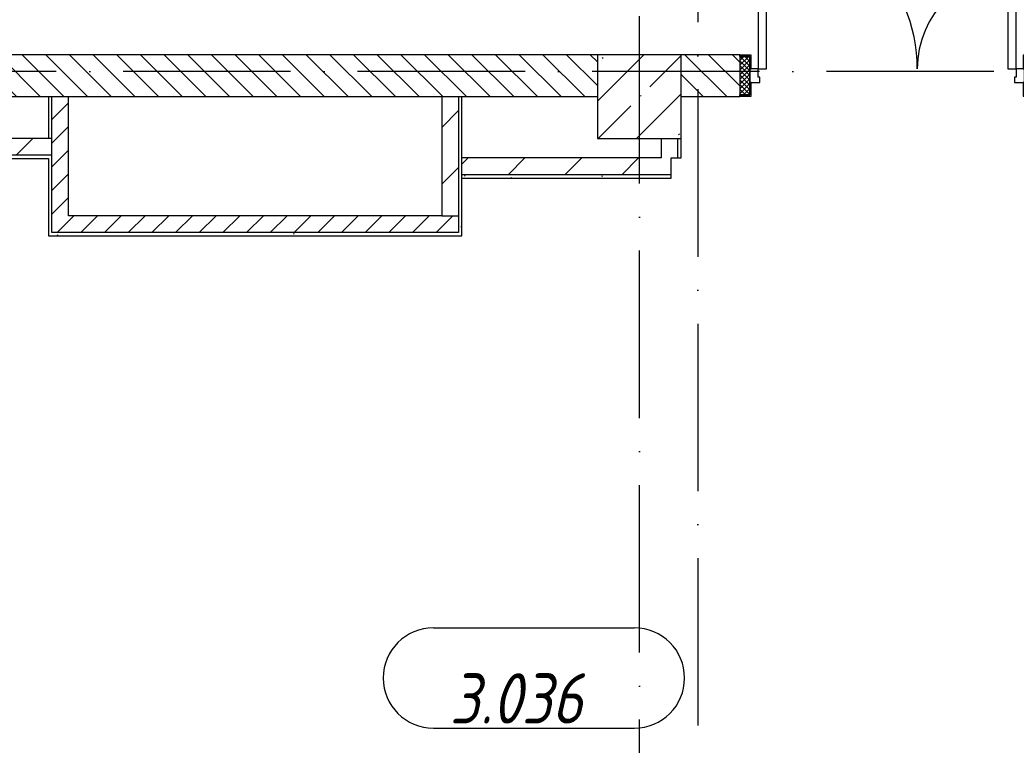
# Model space of a CAD drawing. Header units: millimetres. Extents: x -6467 to 106027, y -7090 to 195095.
# Drawn here: x 65009 to 70959, y 104572 to 108903 of the extents above; entities that cross this region are included whole.
import ezdxf

# ---------------------------------------------------------------- set-up
doc = ezdxf.new("R2010")
doc.units = ezdxf.units.MM
doc.linetypes.add('50_200_ШТРИХ_1Т_ш5_п1_п1_', pattern=[1400, 1000, -200, 0, -200])
for name, color, linetype, lineweight, true_color in [('A-AREA-IDEN-1', 7, 'Continuous', 9, 0xaaaaaa), ('A-GENM-1', 7, 'Continuous', 9, 0xaaaaaa), ('I-WALL-1', 7, 'Continuous', 5, 0x787878), ('Оси-3', 7, '50_200_ШТРИХ_1Т_ш5_п1_п1_', 9, 0xaaaaaa)]:
    doc.layers.add(name, color=color, linetype=linetype, lineweight=lineweight, true_color=true_color)
for name, color, linetype, lineweight in [('A-DOOR', 7, 'Continuous', 9), ('A-DOOR-2', 7, 'Continuous', 5), ('A-DOOR-FRAM', 7, 'Continuous', 9), ('A-DOOR-FRAM-2', 7, 'Continuous', 5), ('A-WALL', 7, 'Continuous', 5), ('A-WALL-FNSH-1', 7, 'Continuous', 5), ('I-WALL', 7, 'Continuous', 5), ('S-COLS', 7, 'Continuous', 9), ('S-COLS-1', 7, 'Continuous', 5)]:
    doc.layers.add(name, color=color, linetype=linetype, lineweight=lineweight)
doc.styles.add('ISOCPEUR_I_1', font='isocpeui.ttf', dxfattribs={"width": 0.85, "height": 2.5})
pattern_1 = [(0, (109.45, 102614.03), (406.4, 101.6), [6.706, -298.094, 6.706, -298.094, -1625.6]), (0, (109.45, 102614.03), (406.4, 101.6), [-609.6, 6.706, -602.894, 6.706, -298.094, -711.2]), (0, (109.45, 102614.03), (406.4, 101.6), [-1524, 6.706, -196.494, 6.706, -501.294]), (120, (261.85, 102664.83), (-291.18818, 301.15272), [6.706, -298.094, 6.706, -298.094, -1625.6]), (120, (261.85, 102664.83), (-291.18818, 301.15272), [-609.6, 6.706, -602.894, 6.706, -298.094, -711.2]), (120, (261.85, 102664.83), (-291.18818, 301.15272), [-1524, 6.706, -196.494, 6.706, -501.294]), (240, (312.65, 102868.03), (-115.21182, -402.75272), [6.706, -298.094, 6.706, -298.094, -1625.6]), (240, (312.65, 102868.03), (-115.21182, -402.75272), [-609.6, 6.706, -602.894, 6.706, -298.094, -711.2]), (240, (312.65, 102868.03), (-115.21182, -402.75272), [-1524, 6.706, -196.494, 6.706, -501.294])]
pattern_2 = [(45, (109.45, 102614.03), (-169.7056, 169.7056), [])]
pattern_3 = [(45, (109.45, 102614.03), (-70.71068, 70.71068), [])]

# ---------------------------------------------------------------- blocks, each defined once
blk = doc.blocks.new('BSC_Колонна _Прямоугольная - 500х500-V65-АИ_План этажа Радиаторы_3')
at = {"layer": 'S-COLS-1'}
h = blk.add_hatch(dxfattribs=at)
h.set_pattern_fill('FP_93', color=256, style=0, pattern_type=2)
h.set_pattern_definition([(45, (-68600, -5831.04), (-228.0985, 228.0985), []), (45, (-68371.9, -5831.04), (-228.0985, 228.0985), [403.225, -80.645, 6.706, -73.939])])
h.paths.add_polyline_path([(-250, -250), (250, -250), (250, 250), (-250, 250)])
for p, q in [((250, 250), (-250, 250)), ((-250, 250), (-250, -250)), ((250, -250), (250, 250)), ((-250, -250), (250, -250))]:
    blk.add_line(p, q, dxfattribs=at)
blk = doc.blocks.new('110_Дверь_СКБ_2Ст_Наружная1 - СОШ_Д-07_1760_1440_х2400мм_Все учебные помещения_ читальные залы-25567571-АИ_План этажа Радиаторы_3')
at = {"layer": 'A-DOOR-2'}
h = blk.add_hatch(dxfattribs=at)
h.set_pattern_fill('FP_117', color=256, style=0, pattern_type=2)
h.set_pattern_definition([(135, (1456.41, 189.685), (-14.14214, -14.14214), []), (225, (1456.41, 189.685), (14.14214, -14.14214), [])])
h.paths.add_polyline_path([(899.5, -115), (899.5, 115), (839.5, 115), (839.5, -115)])
at = {"layer": 'A-DOOR-FRAM-2'}
h = blk.add_hatch(dxfattribs=at)
h.set_pattern_fill('FP_118', color=256, style=0, pattern_type=2)
h.set_pattern_definition([(45, (-666.384, 189.685), (-14.1421, 14.1421), []), (135, (-666.384, 189.685), (-14.1421, -14.1421), [])])
h.paths.add_polyline_path([(-800.5, -115), (-800.5, 115), (-860.5, 115), (-860.5, -115)])
at = {"layer": 'A-DOOR'}
for p, q in [((-750.5, 990), (-750.5, 40)), ((-700.5, 990), (-750.5, 990)), ((-700.5, 40), (-700.5, 990)), ((789.5, 630), (739.5, 630)), ((739.5, 630), (739.5, 40)), ((789.5, 40), (789.5, 630)), ((-750.5, 40), (-700.5, 40)), ((739.5, 40), (789.5, 40))]:
    blk.add_line(p, q, dxfattribs=at)
at = {"layer": 'A-DOOR-2'}
for p, q in [((-792.5, 123), (-862.5, 123)), ((-862.5, 123), (-862.5, 115)), ((-792.5, 40), (-792.5, 123)), ((901.5, 123), (831.5, 123)), ((831.5, 123), (831.5, 40)), ((901.5, 115), (901.5, 123)), ((-862.5, 115), (-800.5, 115)), ((-800.5, 115), (-800.5, 40)), ((839.5, 40), (839.5, 115)), ((839.5, 115), (901.5, 115)), ((-800.5, 40), (-792.5, 40)), ((831.5, 40), (839.5, 40)), ((-792.5, -40), (-800.5, -40)), ((-800.5, -40), (-800.5, -115)), ((-792.5, -123), (-792.5, -40)), ((839.5, -40), (831.5, -40)), ((831.5, -40), (831.5, -123)), ((839.5, -115), (839.5, -40)), ((-862.5, -115), (-862.5, -123)), ((-800.5, -115), (-862.5, -115)), ((901.5, -115), (839.5, -115)), ((901.5, -123), (901.5, -115)), ((-862.5, -123), (-792.5, -123)), ((831.5, -123), (901.5, -123))]:
    blk.add_line(p, q, dxfattribs=at)
for centre, radius, start, end in [((-750.5, 40), 950, 0, 90), ((789.5, 40), 590, 90, 180)]:
    blk.add_arc(centre, radius, start, end, dxfattribs=at)
at = {"layer": 'A-DOOR-FRAM'}
for p, q in [((-800.5, 115), (-860.5, 115)), ((-860.5, 115), (-860.5, -115)), ((-800.5, -115), (-800.5, 115)), ((899.5, 115), (839.5, 115)), ((839.5, 115), (839.5, -115)), ((899.5, -115), (899.5, 115)), ((-750.5, 40), (-800.5, 40)), ((-800.5, 40), (-800.5, -40)), ((-750.5, -10), (-750.5, 40)), ((789.5, 40), (789.5, -10)), ((839.5, 40), (789.5, 40)), ((839.5, -40), (839.5, 40)), ((-800.5, -40), (-740.5, -40)), ((-740.5, -10), (-750.5, -10)), ((-740.5, -40), (-740.5, -10)), ((789.5, -10), (779.5, -10)), ((779.5, -10), (779.5, -40)), ((779.5, -40), (839.5, -40)), ((-860.5, -115), (-800.5, -115)), ((839.5, -115), (899.5, -115))]:
    blk.add_line(p, q, dxfattribs=at)
blk = doc.blocks.new('АР_Перемычка1 - АР_Перемычка-25567629-АИ_План этажа Радиаторы_3')
at = {"layer": 'A-GENM-1'}
blk.add_line((-350, -125), (-343, -125), dxfattribs=at)
blk = doc.blocks.new('AAR_СКБ_Марка_помещения_1_5 ммп - Номер-27962133-АИ_План этажа Радиаторы_3')
at = {"layer": 'A-AREA-IDEN-1'}
for p, q in [((-2.987, 3), (3.013, 3)), ((-2.987, 0), (3.013, 0))]:
    blk.add_line(p, q, dxfattribs=at)
for centre, start, end in [((-2.987, 1.5), 90, 270), ((3.013, 1.5), 270, 90)]:
    blk.add_arc(centre, 1.5, start, end, dxfattribs=at)

msp = doc.modelspace()

# ---------------------------------------------------------------- hatches: boundary and pattern name
at = {"layer": 'I-WALL'}
h = msp.add_hatch(dxfattribs=at)
h.set_pattern_fill('FP_2', color=256, style=0, pattern_type=2)
h.set_pattern_definition([(135, (109.45, 102614.03), (-70.71068, -70.71068), [])])
h.paths.add_polyline_path([(77584.4, 108445.1), (79379.4, 108445.1), (79379.4, 108695.1), (75509.4, 108695.1), (75509.4, 108445.1), (75658.9, 108445.1)])
h.paths.add_polyline_path([(80159.4, 108445.1), (80299.4, 108445.1), (80299.4, 108695.1), (80079.4, 108695.1), (80079.4, 108445.1)])
h.paths.add_polyline_path([(80999.4, 108445.1), (81259.4, 108445.1), (81259.4, 108695.1), (80999.4, 108695.1), (80999.4, 108530.1)])
h.paths.add_polyline_path([(72859.4, 108445.1), (72857.4, 108695.1), (72509.4, 108693.1), (72509.4, 108445.1), (72857.4, 108445.1)])
h.paths.add_polyline_path([(71959.4, 108445.1), (72009.4, 108445.1), (72009.4, 108695.1), (71959.4, 108695.1), (71959.4, 108570.8)])
h.paths.add_polyline_path([(74619.4, 108445.1), (75009.4, 108447.1), (75009.4, 108695.1), (74621.4, 108693.1), (74619.4, 108447.1)])
h.paths.add_polyline_path([(69309.4, 108445.1), (69307.4, 108695.1), (68959.4, 108695.1), (68959.4, 108445.1), (69307.4, 108445.1)])
h.paths.add_polyline_path([(68459.4, 108445.1), (68459.4, 108695.1), (62959.4, 108695.1), (62959.4, 108445.1), (65733.9, 108445.1)])
h.paths.add_polyline_path([(71071.4, 108445.1), (71459.4, 108447.1), (71459.4, 108695.1), (71071.4, 108693.1), (71069.4, 108445.1)])
h.paths.add_polyline_path([(62425.6, 108445.1), (62459.4, 108445.1), (62459.4, 108695.1), (59959.4, 108695.1), (59959.4, 108445.1)])
h.paths.add_polyline_path([(59019.4, 108445.1), (59459.4, 108445.1), (59459.4, 108695.1), (56123.9, 108693.1), (56123.9, 108445.1), (58459.4, 108445.1)])
h.paths.add_polyline_path([(54361.9, 108445.1), (54359.9, 108695.1), (53959.4, 108695.1), (53959.4, 108445.1), (54359.9, 108445.1)])
h.paths.add_polyline_path([(53459.4, 108445.1), (53459.4, 108695.1), (50959.4, 108695.1), (50959.4, 108445.1), (52500.7, 108445.1)])
h = msp.add_hatch(dxfattribs=at)
h.set_pattern_fill('FP_5', color=256, style=0, pattern_type=2)
h.set_pattern_definition(pattern_3)
h.paths.add_polyline_path([(65200.1, 107732.8), (65300.1, 107732.8), (65300.1, 108445.1), (65200.1, 108445.1), (65200.1, 108095.1)])
h = msp.add_hatch(dxfattribs=at)
h.set_pattern_fill('FP_4', color=256, style=0, pattern_type=2)
h.set_pattern_definition(pattern_2)
h.paths.add_polyline_path([(67629.4, 107732.8), (67629.4, 108445.1), (67529.4, 108445.1), (67529.4, 107732.8)])
h = msp.add_hatch(dxfattribs=at)
h.set_pattern_fill('FP_4', color=256, style=0, pattern_type=2)
h.set_pattern_definition(pattern_2)
h.paths.add_polyline_path([(62959.4, 108095.1), (65200.1, 108095.1), (65200.1, 108195.1), (62959.4, 108195.1)])
h = msp.add_hatch(dxfattribs=at)
h.set_pattern_fill('FP_4', color=256, style=0, pattern_type=2)
h.set_pattern_definition(pattern_2)
h.paths.add_polyline_path([(68839.4, 108078.6), (68939.4, 108078.6), (68939.4, 108195.1), (68839.4, 108195.1)])
h = msp.add_hatch(dxfattribs=at)
h.set_pattern_fill('FP_4', color=256, style=0, pattern_type=2)
h.set_pattern_definition(pattern_2)
h.paths.add_polyline_path([(67649.4, 107978.6), (68899.4, 107978.6), (68899.4, 108078.6), (67649.4, 108078.6)])
h = msp.add_hatch(dxfattribs=at)
h.set_pattern_fill('FP_5', color=256, style=0, pattern_type=2)
h.set_pattern_definition(pattern_3)
h.paths.add_polyline_path([(65733.9, 107632.8), (67629.4, 107632.8), (67629.4, 107732.8), (65200.1, 107732.8), (65200.1, 107632.8)])
at = {"layer": 'I-WALL-1'}
h = msp.add_hatch(dxfattribs=at)
h.set_pattern_fill('FP_3', color=256, style=0, pattern_type=2)
h.set_pattern_definition(pattern_1)
h.paths.add_polyline_path([(65180.1, 107632.8), (65200.1, 107632.8), (65200.1, 108095.1), (65180.1, 108095.1), (65180.1, 107732.8)])
h.paths.add_polyline_path([(65200.1, 108195.1), (65200.1, 108445.1), (65180.1, 108445.1), (65180.1, 108195.1)])
h = msp.add_hatch(dxfattribs=at)
h.set_pattern_fill('FP_3', color=256, style=0, pattern_type=2)
h.set_pattern_definition(pattern_1)
h.paths.add_polyline_path([(67649.4, 107632.8), (67649.4, 108445.1), (67629.4, 108445.1), (67629.4, 107632.8)])
h = msp.add_hatch(dxfattribs=at)
h.set_pattern_fill('FP_3', color=256, style=0, pattern_type=2)
h.set_pattern_definition(pattern_1)
h.paths.add_polyline_path([(68959.4, 108078.6), (68959.4, 108195.1), (68939.4, 108195.1), (68939.4, 108078.6)])
h = msp.add_hatch(dxfattribs=at)
h.set_pattern_fill('FP_3', color=256, style=0, pattern_type=2)
h.set_pattern_definition(pattern_1)
h.paths.add_polyline_path([(65180.1, 108075.1), (65180.1, 108095.1), (62959.4, 108095.1), (62959.4, 108075.1)])
h = msp.add_hatch(dxfattribs=at)
h.set_pattern_fill('FP_3', color=256, style=0, pattern_type=2)
h.set_pattern_definition(pattern_1)
h.paths.add_polyline_path([(68899.4, 107958.6), (68899.4, 107978.6), (67649.4, 107978.6), (67649.4, 107958.6)])
h = msp.add_hatch(dxfattribs=at)
h.set_pattern_fill('FP_3', color=256, style=0, pattern_type=2)
h.set_pattern_definition(pattern_1)
h.paths.add_polyline_path([(67649.4, 107612.8), (67649.4, 107632.8), (65180.1, 107632.8), (65180.1, 107612.8), (65733.9, 107612.8)])

# ---------------------------------------------------------------- linework, layer by layer
at = {"layer": 'A-WALL'}
for p, q in [((68459.4, 108695.1), (62959.4, 108695.1)), ((69309.4, 108695.1), (68959.4, 108695.1)), ((62959.4, 108445.1), (68459.4, 108445.1)), ((65200.1, 107632.8), (65200.1, 108445.1)), ((67629.4, 108445.1), (67629.4, 107632.8)), ((68959.4, 108445.1), (69309.4, 108445.1)), ((65200.1, 108195.1), (65180.1, 108195.1)), ((68939.4, 108078.6), (68939.4, 108195.1)), ((65200.1, 108095.1), (62959.4, 108095.1)), ((68899.4, 107978.6), (67649.4, 107978.6)), ((67529.4, 107732.8), (67629.4, 107732.8)), ((67629.4, 107632.8), (65200.1, 107632.8))]:
    msp.add_line(p, q, dxfattribs=at)
at = {"layer": 'A-WALL-FNSH-1'}
for p, q in [((65180.1, 108445.1), (65180.1, 108195.1)), ((65300.1, 107732.8), (65300.1, 108445.1)), ((67529.4, 108445.1), (67529.4, 107732.8)), ((67649.4, 107612.8), (67649.4, 108445.1)), ((65180.1, 108195.1), (62959.4, 108195.1)), ((68839.4, 108195.1), (68839.4, 108078.6)), ((68959.4, 108078.6), (68959.4, 108195.1)), ((62959.4, 108075.1), (65180.1, 108075.1)), ((65180.1, 108075.1), (65180.1, 107612.8)), ((68839.4, 108078.6), (67649.4, 108078.6)), ((68899.4, 107958.6), (68899.4, 108078.6)), ((68899.4, 108078.6), (68959.4, 108078.6)), ((67649.4, 107958.6), (68899.4, 107958.6)), ((67529.4, 107732.8), (65300.1, 107732.8)), ((65180.1, 107612.8), (67649.4, 107612.8))]:
    msp.add_line(p, q, dxfattribs=at)
at = {"layer": 'Оси-3'}
for p, q in [((69059.4, 193895), (69059.4, 96724.3)), ((68709.4, 96724.3), (68709.4, 113862.2)), ((90428.2, 108595.1), (-5157.9, 108595.1))]:
    msp.add_line(p, q, dxfattribs=at)

# ---------------------------------------------------------------- block references
at = {"layer": 'A-AREA-IDEN-1', "xscale": 199.9999999999999, "yscale": 199.9999999999999, "zscale": 199.9999999999999}
msp.add_blockref('AAR_СКБ_Марка_помещения_1_5 ммп - Номер-27962133-АИ_План этажа Радиаторы_3', (68076.9, 104672.6), dxfattribs=at)
at = {"layer": 'A-DOOR-2'}
msp.add_blockref('110_Дверь_СКБ_2Ст_Наружная1 - СОШ_Д-07_1760_1440_х2400мм_Все учебные помещения_ читальные залы-25567571-АИ_План этажа Радиаторы_3', (70169.9, 108570.1), dxfattribs=at)
at = {"layer": 'A-GENM-1'}
msp.add_blockref('АР_Перемычка1 - АР_Перемычка-25567629-АИ_План этажа Радиаторы_3', (69309.4, 108570.1), dxfattribs=at)
at = {"layer": 'S-COLS'}
msp.add_blockref('BSC_Колонна _Прямоугольная - 500х500-V65-АИ_План этажа Радиаторы_3', (68709.4, 108445.1), dxfattribs=at)

# ---------------------------------------------------------------- texts
at = {"layer": 'A-AREA-IDEN-1', "insert": (67973.7, 104700.8), "char_height": 300, "width": 952, "attachment_point": 8, "line_spacing_factor": 1.139951, "style": 'ISOCPEUR_I_1'}
msp.add_mtext('\\pxqc,t8.46667,16.93333,25.4,33.86667,42.33333,50.8,59.26667,67.73333,76.2,84.66667,93.13333,101.6,110.06667,118.53333,127,135.46667,143.93333,152.4,160.86667,169.33333,177.8,186.26667,194.73333,203.2,211.66667,220.13333,228.6,237.06667,245.53333,254,262.46667,270.93333;{3.036}', dxfattribs=at)

doc.saveas('drawing.dxf')
